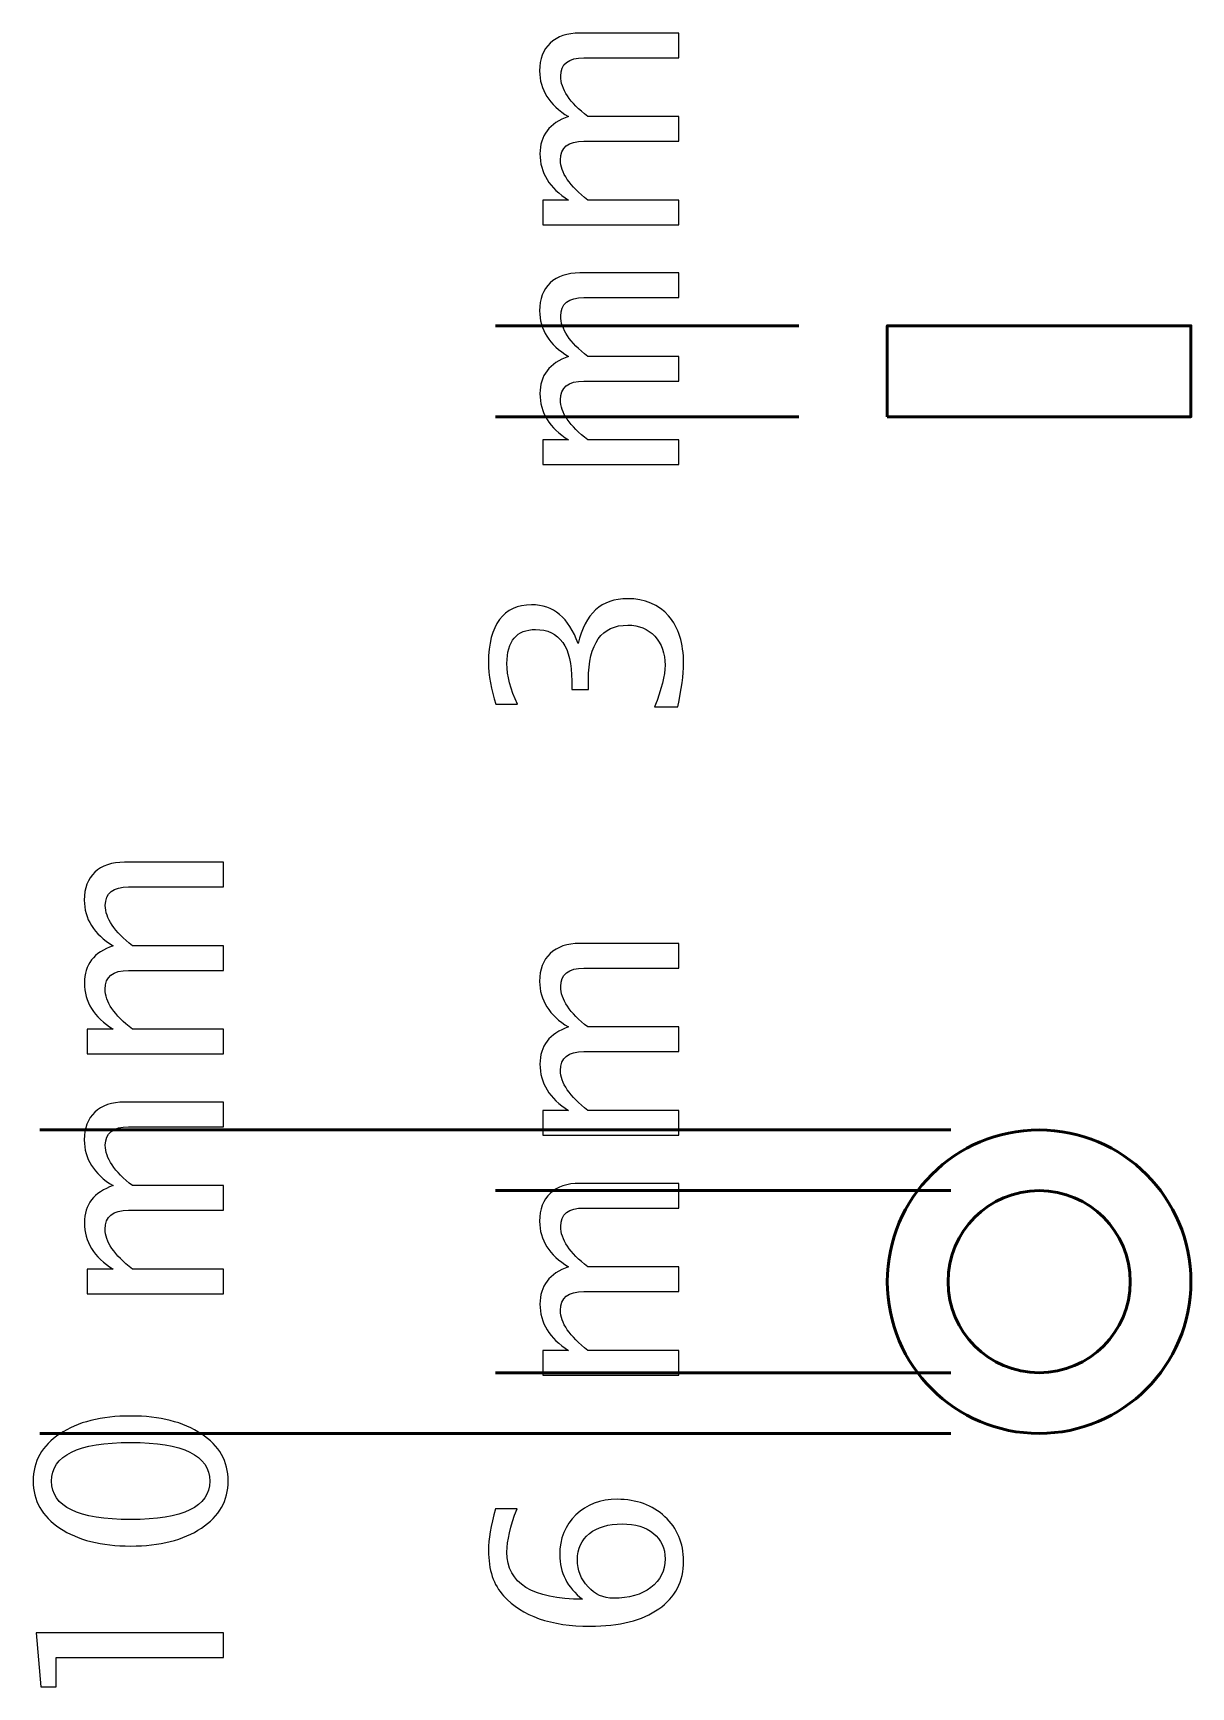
# Model space of a CAD drawing. Header units: centimetres. Extents: x -12.3 to 12.3, y -1.3 to 14.1.
# Drawn here: x -3.31 to 0.5, y -1.34 to 4.11 of the extents above; entities that cross this region are included whole.
import ezdxf

# ---------------------------------------------------------------- set-up
doc = ezdxf.new("R2010")
doc.units = ezdxf.units.CM
doc.header["$MEASUREMENT"] = 0
doc.layers.add('Layer 1', color=7, linetype='Continuous')

msp = doc.modelspace()

# ---------------------------------------------------------------- linework, layer by layer
at = {"layer": 'Layer 1', "lineweight": 53}
msp.add_lwpolyline([(-0.50002, 2.85002), (0.49998, 2.85002), (0.49998, 3.15002), (-0.50002, 3.15002), (-0.50002, 2.85002)], close=True, dxfattribs=at)
for major_axis in [(0, 0.5), (0, 0.3)]:
    msp.add_ellipse((0, 0), major_axis=major_axis, ratio=1, dxfattribs=at)
at = {"layer": 'Layer 1'}
for points, knots in [([(-1.18631, 3.4829), (-1.18631, 3.4829), (-1.63505, 3.4829), (-1.63505, 3.4829), (-1.63505, 3.4829), (-1.63505, 3.4829), (-1.63505, 3.56418), (-1.63505, 3.56418), (-1.63505, 3.56418), (-1.63505, 3.56418), (-1.55024, 3.56418), (-1.55024, 3.56418), (-1.55024, 3.56418), (-1.61303, 3.60383), (-1.64436, 3.65463), (-1.64436, 3.71686), (-1.64436, 3.71686), (-1.64436, 3.77684), (-1.61303, 3.81762), (-1.55024, 3.83935), (-1.55024, 3.83935), (-1.6136, 3.87787), (-1.64521, 3.92811), (-1.64521, 3.98977), (-1.64521, 3.98977), (-1.64521, 4.02914), (-1.63363, 4.05976), (-1.61035, 4.08164), (-1.61035, 4.08164), (-1.58707, 4.10351), (-1.55447, 4.11452), (-1.51256, 4.11452), (-1.51256, 4.11452), (-1.51256, 4.11452), (-1.18631, 4.11452), (-1.18631, 4.11452), (-1.18631, 4.11452), (-1.18631, 4.11452), (-1.18631, 4.03324), (-1.18631, 4.03324), (-1.18631, 4.03324), (-1.18631, 4.03324), (-1.49915, 4.03324), (-1.49915, 4.03324), (-1.49915, 4.03324), (-1.55024, 4.03324), (-1.57578, 4.01292), (-1.57578, 3.97228), (-1.57578, 3.97228), (-1.57578, 3.93008), (-1.546, 3.88577), (-1.48631, 3.83935), (-1.48631, 3.83935), (-1.48631, 3.83935), (-1.18631, 3.83935), (-1.18631, 3.83935), (-1.18631, 3.83935), (-1.18631, 3.83935), (-1.18631, 3.75807), (-1.18631, 3.75807), (-1.18631, 3.75807), (-1.18631, 3.75807), (-1.49944, 3.75807), (-1.49944, 3.75807), (-1.49944, 3.75807), (-1.55094, 3.75807), (-1.57662, 3.73747), (-1.57662, 3.69612), (-1.57662, 3.69612), (-1.57662, 3.65506), (-1.54671, 3.61103), (-1.48674, 3.56418), (-1.48674, 3.56418), (-1.48674, 3.56418), (-1.18631, 3.56418), (-1.18631, 3.56418), (-1.18631, 3.56418), (-1.18631, 3.56418), (-1.18631, 3.4829), (-1.18631, 3.4829)], [0, 0, 0, 0, 0.047619, 0.047619, 0.047619, 0.047619, 0.0952381, 0.0952381, 0.0952381, 0.0952381, 0.1428571, 0.1428571, 0.1428571, 0.1428571, 0.1904762, 0.1904762, 0.1904762, 0.1904762, 0.2380952, 0.2380952, 0.2380952, 0.2380952, 0.2857143, 0.2857143, 0.2857143, 0.2857143, 0.3333333, 0.3333333, 0.3333333, 0.3333333, 0.3809524, 0.3809524, 0.3809524, 0.3809524, 0.4285714, 0.4285714, 0.4285714, 0.4285714, 0.4761905, 0.4761905, 0.4761905, 0.4761905, 0.5238095, 0.5238095, 0.5238095, 0.5238095, 0.5714286, 0.5714286, 0.5714286, 0.5714286, 0.6190476, 0.6190476, 0.6190476, 0.6190476, 0.6666667, 0.6666667, 0.6666667, 0.6666667, 0.7142857, 0.7142857, 0.7142857, 0.7142857, 0.7619048, 0.7619048, 0.7619048, 0.7619048, 0.8095238, 0.8095238, 0.8095238, 0.8095238, 0.8571429, 0.8571429, 0.8571429, 0.8571429, 0.9047619, 0.9047619, 0.9047619, 0.9047619, 1, 1, 1, 1]), ([(-1.18631, 2.69239), (-1.18631, 2.69239), (-1.63505, 2.69239), (-1.63505, 2.69239), (-1.63505, 2.69239), (-1.63505, 2.69239), (-1.63505, 2.77367), (-1.63505, 2.77367), (-1.63505, 2.77367), (-1.63505, 2.77367), (-1.55024, 2.77367), (-1.55024, 2.77367), (-1.55024, 2.77367), (-1.61303, 2.81332), (-1.64436, 2.86412), (-1.64436, 2.92635), (-1.64436, 2.92635), (-1.64436, 2.98633), (-1.61303, 3.02711), (-1.55024, 3.04884), (-1.55024, 3.04884), (-1.6136, 3.08736), (-1.64521, 3.1376), (-1.64521, 3.19926), (-1.64521, 3.19926), (-1.64521, 3.23863), (-1.63363, 3.26925), (-1.61035, 3.29113), (-1.61035, 3.29113), (-1.58707, 3.313), (-1.55447, 3.32401), (-1.51256, 3.32401), (-1.51256, 3.32401), (-1.51256, 3.32401), (-1.18631, 3.32401), (-1.18631, 3.32401), (-1.18631, 3.32401), (-1.18631, 3.32401), (-1.18631, 3.24273), (-1.18631, 3.24273), (-1.18631, 3.24273), (-1.18631, 3.24273), (-1.49915, 3.24273), (-1.49915, 3.24273), (-1.49915, 3.24273), (-1.55024, 3.24273), (-1.57578, 3.22241), (-1.57578, 3.18177), (-1.57578, 3.18177), (-1.57578, 3.13957), (-1.546, 3.09526), (-1.48631, 3.04884), (-1.48631, 3.04884), (-1.48631, 3.04884), (-1.18631, 3.04884), (-1.18631, 3.04884), (-1.18631, 3.04884), (-1.18631, 3.04884), (-1.18631, 2.96756), (-1.18631, 2.96756), (-1.18631, 2.96756), (-1.18631, 2.96756), (-1.49944, 2.96756), (-1.49944, 2.96756), (-1.49944, 2.96756), (-1.55094, 2.96756), (-1.57662, 2.94696), (-1.57662, 2.90561), (-1.57662, 2.90561), (-1.57662, 2.86455), (-1.54671, 2.82052), (-1.48674, 2.77367), (-1.48674, 2.77367), (-1.48674, 2.77367), (-1.18631, 2.77367), (-1.18631, 2.77367), (-1.18631, 2.77367), (-1.18631, 2.77367), (-1.18631, 2.69239), (-1.18631, 2.69239)], [0, 0, 0, 0, 0.047619, 0.047619, 0.047619, 0.047619, 0.0952381, 0.0952381, 0.0952381, 0.0952381, 0.1428571, 0.1428571, 0.1428571, 0.1428571, 0.1904762, 0.1904762, 0.1904762, 0.1904762, 0.2380952, 0.2380952, 0.2380952, 0.2380952, 0.2857143, 0.2857143, 0.2857143, 0.2857143, 0.3333333, 0.3333333, 0.3333333, 0.3333333, 0.3809524, 0.3809524, 0.3809524, 0.3809524, 0.4285714, 0.4285714, 0.4285714, 0.4285714, 0.4761905, 0.4761905, 0.4761905, 0.4761905, 0.5238095, 0.5238095, 0.5238095, 0.5238095, 0.5714286, 0.5714286, 0.5714286, 0.5714286, 0.6190476, 0.6190476, 0.6190476, 0.6190476, 0.6666667, 0.6666667, 0.6666667, 0.6666667, 0.7142857, 0.7142857, 0.7142857, 0.7142857, 0.7619048, 0.7619048, 0.7619048, 0.7619048, 0.8095238, 0.8095238, 0.8095238, 0.8095238, 0.8571429, 0.8571429, 0.8571429, 0.8571429, 0.9047619, 0.9047619, 0.9047619, 0.9047619, 1, 1, 1, 1]), ([(-1.19054, 1.89426), (-1.19054, 1.89426), (-1.26674, 1.89426), (-1.26674, 1.89426), (-1.26674, 1.89426), (-1.2436, 1.9524), (-1.23203, 1.99798), (-1.23203, 2.03142), (-1.23203, 2.03142), (-1.23203, 2.07079), (-1.24332, 2.10254), (-1.26604, 2.12695), (-1.26604, 2.12695), (-1.28876, 2.15137), (-1.31839, 2.1635), (-1.3548, 2.1635), (-1.3548, 2.1635), (-1.44116, 2.1635), (-1.48434, 2.10339), (-1.48434, 1.98316), (-1.48434, 1.98316), (-1.48434, 1.98316), (-1.48434, 1.95099), (-1.48434, 1.95099), (-1.48434, 1.95099), (-1.48434, 1.95099), (-1.53895, 1.95099), (-1.53895, 1.95099), (-1.53895, 1.95099), (-1.53895, 1.95099), (-1.53937, 1.97949), (-1.53937, 1.97949), (-1.53937, 1.97949), (-1.53937, 2.09252), (-1.57916, 2.14911), (-1.65889, 2.14911), (-1.65889, 2.14911), (-1.72141, 2.14911), (-1.75273, 2.11157), (-1.75273, 2.03664), (-1.75273, 2.03664), (-1.75273, 1.99643), (-1.74116, 1.95183), (-1.71802, 1.90273), (-1.71802, 1.90273), (-1.71802, 1.90273), (-1.78914, 1.90273), (-1.78914, 1.90273), (-1.78914, 1.90273), (-1.80551, 1.95085), (-1.81369, 1.99727), (-1.81369, 2.04186), (-1.81369, 2.04186), (-1.81369, 2.10254), (-1.80156, 2.14925), (-1.77729, 2.1817), (-1.77729, 2.1817), (-1.75316, 2.21416), (-1.71802, 2.23039), (-1.67202, 2.23039), (-1.67202, 2.23039), (-1.60019, 2.23039), (-1.54897, 2.18791), (-1.51849, 2.10282), (-1.51849, 2.10282), (-1.49549, 2.20146), (-1.44144, 2.25071), (-1.35607, 2.25071), (-1.35607, 2.25071), (-1.29849, 2.25071), (-1.2532, 2.23166), (-1.22032, 2.1937), (-1.22032, 2.1937), (-1.18744, 2.15574), (-1.17107, 2.10353), (-1.17107, 2.03721), (-1.17107, 2.03721), (-1.17107, 1.99939), (-1.17756, 1.95183), (-1.19054, 1.89426)], [0, 0, 0, 0, 0.047619, 0.047619, 0.047619, 0.047619, 0.0952381, 0.0952381, 0.0952381, 0.0952381, 0.1428571, 0.1428571, 0.1428571, 0.1428571, 0.1904762, 0.1904762, 0.1904762, 0.1904762, 0.2380952, 0.2380952, 0.2380952, 0.2380952, 0.2857143, 0.2857143, 0.2857143, 0.2857143, 0.3333333, 0.3333333, 0.3333333, 0.3333333, 0.3809524, 0.3809524, 0.3809524, 0.3809524, 0.4285714, 0.4285714, 0.4285714, 0.4285714, 0.4761905, 0.4761905, 0.4761905, 0.4761905, 0.5238095, 0.5238095, 0.5238095, 0.5238095, 0.5714286, 0.5714286, 0.5714286, 0.5714286, 0.6190476, 0.6190476, 0.6190476, 0.6190476, 0.6666667, 0.6666667, 0.6666667, 0.6666667, 0.7142857, 0.7142857, 0.7142857, 0.7142857, 0.7619048, 0.7619048, 0.7619048, 0.7619048, 0.8095238, 0.8095238, 0.8095238, 0.8095238, 0.8571429, 0.8571429, 0.8571429, 0.8571429, 0.9047619, 0.9047619, 0.9047619, 0.9047619, 1, 1, 1, 1]), ([(-2.68631, 0.75057), (-2.68631, 0.75057), (-3.13505, 0.75057), (-3.13505, 0.75057), (-3.13505, 0.75057), (-3.13505, 0.75057), (-3.13505, 0.83185), (-3.13505, 0.83185), (-3.13505, 0.83185), (-3.13505, 0.83185), (-3.05024, 0.83185), (-3.05024, 0.83185), (-3.05024, 0.83185), (-3.11303, 0.8715), (-3.14436, 0.9223), (-3.14436, 0.98453), (-3.14436, 0.98453), (-3.14436, 1.04451), (-3.11303, 1.08529), (-3.05024, 1.10702), (-3.05024, 1.10702), (-3.1136, 1.14554), (-3.14521, 1.19578), (-3.14521, 1.25744), (-3.14521, 1.25744), (-3.14521, 1.29681), (-3.13363, 1.32743), (-3.11035, 1.34931), (-3.11035, 1.34931), (-3.08707, 1.37118), (-3.05447, 1.38219), (-3.01256, 1.38219), (-3.01256, 1.38219), (-3.01256, 1.38219), (-2.68631, 1.38219), (-2.68631, 1.38219), (-2.68631, 1.38219), (-2.68631, 1.38219), (-2.68631, 1.30091), (-2.68631, 1.30091), (-2.68631, 1.30091), (-2.68631, 1.30091), (-2.99915, 1.30091), (-2.99915, 1.30091), (-2.99915, 1.30091), (-3.05024, 1.30091), (-3.07578, 1.28059), (-3.07578, 1.23995), (-3.07578, 1.23995), (-3.07578, 1.19775), (-3.046, 1.15344), (-2.98631, 1.10702), (-2.98631, 1.10702), (-2.98631, 1.10702), (-2.68631, 1.10702), (-2.68631, 1.10702), (-2.68631, 1.10702), (-2.68631, 1.10702), (-2.68631, 1.02574), (-2.68631, 1.02574), (-2.68631, 1.02574), (-2.68631, 1.02574), (-2.99944, 1.02574), (-2.99944, 1.02574), (-2.99944, 1.02574), (-3.05094, 1.02574), (-3.07662, 1.00514), (-3.07662, 0.96379), (-3.07662, 0.96379), (-3.07662, 0.92273), (-3.04671, 0.8787), (-2.98674, 0.83185), (-2.98674, 0.83185), (-2.98674, 0.83185), (-2.68631, 0.83185), (-2.68631, 0.83185), (-2.68631, 0.83185), (-2.68631, 0.83185), (-2.68631, 0.75057), (-2.68631, 0.75057)], [0, 0, 0, 0, 0.047619, 0.047619, 0.047619, 0.047619, 0.0952381, 0.0952381, 0.0952381, 0.0952381, 0.1428571, 0.1428571, 0.1428571, 0.1428571, 0.1904762, 0.1904762, 0.1904762, 0.1904762, 0.2380952, 0.2380952, 0.2380952, 0.2380952, 0.2857143, 0.2857143, 0.2857143, 0.2857143, 0.3333333, 0.3333333, 0.3333333, 0.3333333, 0.3809524, 0.3809524, 0.3809524, 0.3809524, 0.4285714, 0.4285714, 0.4285714, 0.4285714, 0.4761905, 0.4761905, 0.4761905, 0.4761905, 0.5238095, 0.5238095, 0.5238095, 0.5238095, 0.5714286, 0.5714286, 0.5714286, 0.5714286, 0.6190476, 0.6190476, 0.6190476, 0.6190476, 0.6666667, 0.6666667, 0.6666667, 0.6666667, 0.7142857, 0.7142857, 0.7142857, 0.7142857, 0.7619048, 0.7619048, 0.7619048, 0.7619048, 0.8095238, 0.8095238, 0.8095238, 0.8095238, 0.8571429, 0.8571429, 0.8571429, 0.8571429, 0.9047619, 0.9047619, 0.9047619, 0.9047619, 1, 1, 1, 1]), ([(-1.18631, 0.48288), (-1.18631, 0.48288), (-1.63505, 0.48288), (-1.63505, 0.48288), (-1.63505, 0.48288), (-1.63505, 0.48288), (-1.63505, 0.56416), (-1.63505, 0.56416), (-1.63505, 0.56416), (-1.63505, 0.56416), (-1.55024, 0.56416), (-1.55024, 0.56416), (-1.55024, 0.56416), (-1.61303, 0.60381), (-1.64436, 0.65461), (-1.64436, 0.71684), (-1.64436, 0.71684), (-1.64436, 0.77682), (-1.61303, 0.8176), (-1.55024, 0.83933), (-1.55024, 0.83933), (-1.6136, 0.87785), (-1.64521, 0.92809), (-1.64521, 0.98975), (-1.64521, 0.98975), (-1.64521, 1.02912), (-1.63363, 1.05974), (-1.61035, 1.08162), (-1.61035, 1.08162), (-1.58707, 1.10349), (-1.55447, 1.1145), (-1.51256, 1.1145), (-1.51256, 1.1145), (-1.51256, 1.1145), (-1.18631, 1.1145), (-1.18631, 1.1145), (-1.18631, 1.1145), (-1.18631, 1.1145), (-1.18631, 1.03322), (-1.18631, 1.03322), (-1.18631, 1.03322), (-1.18631, 1.03322), (-1.49915, 1.03322), (-1.49915, 1.03322), (-1.49915, 1.03322), (-1.55024, 1.03322), (-1.57578, 1.0129), (-1.57578, 0.97226), (-1.57578, 0.97226), (-1.57578, 0.93006), (-1.546, 0.88575), (-1.48631, 0.83933), (-1.48631, 0.83933), (-1.48631, 0.83933), (-1.18631, 0.83933), (-1.18631, 0.83933), (-1.18631, 0.83933), (-1.18631, 0.83933), (-1.18631, 0.75805), (-1.18631, 0.75805), (-1.18631, 0.75805), (-1.18631, 0.75805), (-1.49944, 0.75805), (-1.49944, 0.75805), (-1.49944, 0.75805), (-1.55094, 0.75805), (-1.57662, 0.73745), (-1.57662, 0.6961), (-1.57662, 0.6961), (-1.57662, 0.65504), (-1.54671, 0.61101), (-1.48674, 0.56416), (-1.48674, 0.56416), (-1.48674, 0.56416), (-1.18631, 0.56416), (-1.18631, 0.56416), (-1.18631, 0.56416), (-1.18631, 0.56416), (-1.18631, 0.48288), (-1.18631, 0.48288)], [0, 0, 0, 0, 0.047619, 0.047619, 0.047619, 0.047619, 0.0952381, 0.0952381, 0.0952381, 0.0952381, 0.1428571, 0.1428571, 0.1428571, 0.1428571, 0.1904762, 0.1904762, 0.1904762, 0.1904762, 0.2380952, 0.2380952, 0.2380952, 0.2380952, 0.2857143, 0.2857143, 0.2857143, 0.2857143, 0.3333333, 0.3333333, 0.3333333, 0.3333333, 0.3809524, 0.3809524, 0.3809524, 0.3809524, 0.4285714, 0.4285714, 0.4285714, 0.4285714, 0.4761905, 0.4761905, 0.4761905, 0.4761905, 0.5238095, 0.5238095, 0.5238095, 0.5238095, 0.5714286, 0.5714286, 0.5714286, 0.5714286, 0.6190476, 0.6190476, 0.6190476, 0.6190476, 0.6666667, 0.6666667, 0.6666667, 0.6666667, 0.7142857, 0.7142857, 0.7142857, 0.7142857, 0.7619048, 0.7619048, 0.7619048, 0.7619048, 0.8095238, 0.8095238, 0.8095238, 0.8095238, 0.8571429, 0.8571429, 0.8571429, 0.8571429, 0.9047619, 0.9047619, 0.9047619, 0.9047619, 1, 1, 1, 1]), ([(-2.68631, -0.03994), (-2.68631, -0.03994), (-3.13505, -0.03994), (-3.13505, -0.03994), (-3.13505, -0.03994), (-3.13505, -0.03994), (-3.13505, 0.04134), (-3.13505, 0.04134), (-3.13505, 0.04134), (-3.13505, 0.04134), (-3.05024, 0.04134), (-3.05024, 0.04134), (-3.05024, 0.04134), (-3.11303, 0.08099), (-3.14436, 0.13179), (-3.14436, 0.19402), (-3.14436, 0.19402), (-3.14436, 0.254), (-3.11303, 0.29478), (-3.05024, 0.31651), (-3.05024, 0.31651), (-3.1136, 0.35503), (-3.14521, 0.40527), (-3.14521, 0.46693), (-3.14521, 0.46693), (-3.14521, 0.5063), (-3.13363, 0.53692), (-3.11035, 0.5588), (-3.11035, 0.5588), (-3.08707, 0.58067), (-3.05447, 0.59168), (-3.01256, 0.59168), (-3.01256, 0.59168), (-3.01256, 0.59168), (-2.68631, 0.59168), (-2.68631, 0.59168), (-2.68631, 0.59168), (-2.68631, 0.59168), (-2.68631, 0.5104), (-2.68631, 0.5104), (-2.68631, 0.5104), (-2.68631, 0.5104), (-2.99915, 0.5104), (-2.99915, 0.5104), (-2.99915, 0.5104), (-3.05024, 0.5104), (-3.07578, 0.49008), (-3.07578, 0.44944), (-3.07578, 0.44944), (-3.07578, 0.40724), (-3.046, 0.36293), (-2.98631, 0.31651), (-2.98631, 0.31651), (-2.98631, 0.31651), (-2.68631, 0.31651), (-2.68631, 0.31651), (-2.68631, 0.31651), (-2.68631, 0.31651), (-2.68631, 0.23523), (-2.68631, 0.23523), (-2.68631, 0.23523), (-2.68631, 0.23523), (-2.99944, 0.23523), (-2.99944, 0.23523), (-2.99944, 0.23523), (-3.05094, 0.23523), (-3.07662, 0.21463), (-3.07662, 0.17328), (-3.07662, 0.17328), (-3.07662, 0.13222), (-3.04671, 0.08819), (-2.98674, 0.04134), (-2.98674, 0.04134), (-2.98674, 0.04134), (-2.68631, 0.04134), (-2.68631, 0.04134), (-2.68631, 0.04134), (-2.68631, 0.04134), (-2.68631, -0.03994), (-2.68631, -0.03994)], [0, 0, 0, 0, 0.047619, 0.047619, 0.047619, 0.047619, 0.0952381, 0.0952381, 0.0952381, 0.0952381, 0.1428571, 0.1428571, 0.1428571, 0.1428571, 0.1904762, 0.1904762, 0.1904762, 0.1904762, 0.2380952, 0.2380952, 0.2380952, 0.2380952, 0.2857143, 0.2857143, 0.2857143, 0.2857143, 0.3333333, 0.3333333, 0.3333333, 0.3333333, 0.3809524, 0.3809524, 0.3809524, 0.3809524, 0.4285714, 0.4285714, 0.4285714, 0.4285714, 0.4761905, 0.4761905, 0.4761905, 0.4761905, 0.5238095, 0.5238095, 0.5238095, 0.5238095, 0.5714286, 0.5714286, 0.5714286, 0.5714286, 0.6190476, 0.6190476, 0.6190476, 0.6190476, 0.6666667, 0.6666667, 0.6666667, 0.6666667, 0.7142857, 0.7142857, 0.7142857, 0.7142857, 0.7619048, 0.7619048, 0.7619048, 0.7619048, 0.8095238, 0.8095238, 0.8095238, 0.8095238, 0.8571429, 0.8571429, 0.8571429, 0.8571429, 0.9047619, 0.9047619, 0.9047619, 0.9047619, 1, 1, 1, 1]), ([(-1.18631, -0.30763), (-1.18631, -0.30763), (-1.63505, -0.30763), (-1.63505, -0.30763), (-1.63505, -0.30763), (-1.63505, -0.30763), (-1.63505, -0.22635), (-1.63505, -0.22635), (-1.63505, -0.22635), (-1.63505, -0.22635), (-1.55024, -0.22635), (-1.55024, -0.22635), (-1.55024, -0.22635), (-1.61303, -0.1867), (-1.64436, -0.1359), (-1.64436, -0.07367), (-1.64436, -0.07367), (-1.64436, -0.01369), (-1.61303, 0.02709), (-1.55024, 0.04882), (-1.55024, 0.04882), (-1.6136, 0.08734), (-1.64521, 0.13758), (-1.64521, 0.19924), (-1.64521, 0.19924), (-1.64521, 0.23861), (-1.63363, 0.26923), (-1.61035, 0.29111), (-1.61035, 0.29111), (-1.58707, 0.31298), (-1.55447, 0.32399), (-1.51256, 0.32399), (-1.51256, 0.32399), (-1.51256, 0.32399), (-1.18631, 0.32399), (-1.18631, 0.32399), (-1.18631, 0.32399), (-1.18631, 0.32399), (-1.18631, 0.24271), (-1.18631, 0.24271), (-1.18631, 0.24271), (-1.18631, 0.24271), (-1.49915, 0.24271), (-1.49915, 0.24271), (-1.49915, 0.24271), (-1.55024, 0.24271), (-1.57578, 0.22239), (-1.57578, 0.18175), (-1.57578, 0.18175), (-1.57578, 0.13955), (-1.546, 0.09524), (-1.48631, 0.04882), (-1.48631, 0.04882), (-1.48631, 0.04882), (-1.18631, 0.04882), (-1.18631, 0.04882), (-1.18631, 0.04882), (-1.18631, 0.04882), (-1.18631, -0.03246), (-1.18631, -0.03246), (-1.18631, -0.03246), (-1.18631, -0.03246), (-1.49944, -0.03246), (-1.49944, -0.03246), (-1.49944, -0.03246), (-1.55094, -0.03246), (-1.57662, -0.05306), (-1.57662, -0.09441), (-1.57662, -0.09441), (-1.57662, -0.13547), (-1.54671, -0.1795), (-1.48674, -0.22635), (-1.48674, -0.22635), (-1.48674, -0.22635), (-1.18631, -0.22635), (-1.18631, -0.22635), (-1.18631, -0.22635), (-1.18631, -0.22635), (-1.18631, -0.30763), (-1.18631, -0.30763)], [0, 0, 0, 0, 0.047619, 0.047619, 0.047619, 0.047619, 0.0952381, 0.0952381, 0.0952381, 0.0952381, 0.1428571, 0.1428571, 0.1428571, 0.1428571, 0.1904762, 0.1904762, 0.1904762, 0.1904762, 0.2380952, 0.2380952, 0.2380952, 0.2380952, 0.2857143, 0.2857143, 0.2857143, 0.2857143, 0.3333333, 0.3333333, 0.3333333, 0.3333333, 0.3809524, 0.3809524, 0.3809524, 0.3809524, 0.4285714, 0.4285714, 0.4285714, 0.4285714, 0.4761905, 0.4761905, 0.4761905, 0.4761905, 0.5238095, 0.5238095, 0.5238095, 0.5238095, 0.5714286, 0.5714286, 0.5714286, 0.5714286, 0.6190476, 0.6190476, 0.6190476, 0.6190476, 0.6666667, 0.6666667, 0.6666667, 0.6666667, 0.7142857, 0.7142857, 0.7142857, 0.7142857, 0.7619048, 0.7619048, 0.7619048, 0.7619048, 0.8095238, 0.8095238, 0.8095238, 0.8095238, 0.8571429, 0.8571429, 0.8571429, 0.8571429, 0.9047619, 0.9047619, 0.9047619, 0.9047619, 1, 1, 1, 1]), ([(-2.67107, -0.65688), (-2.67107, -0.72109), (-2.70056, -0.77288), (-2.75941, -0.81211), (-2.75941, -0.81211), (-2.81825, -0.85148), (-2.89586, -0.87109), (-2.99238, -0.87109), (-2.99238, -0.87109), (-3.0889, -0.87109), (-3.16651, -0.85148), (-3.22536, -0.81211), (-3.22536, -0.81211), (-3.2842, -0.77288), (-3.31369, -0.72109), (-3.31369, -0.65688), (-3.31369, -0.65688), (-3.31369, -0.59239), (-3.28434, -0.54061), (-3.22564, -0.50138), (-3.22564, -0.50138), (-3.16694, -0.46229), (-3.08918, -0.44267), (-2.99238, -0.44267), (-2.99238, -0.44267), (-2.89586, -0.44267), (-2.81825, -0.46229), (-2.75941, -0.50138), (-2.75941, -0.50138), (-2.70056, -0.54061), (-2.67107, -0.59239), (-2.67107, -0.65688)], [0, 0, 0, 0, 0.1111111, 0.1111111, 0.1111111, 0.1111111, 0.2222222, 0.2222222, 0.2222222, 0.2222222, 0.3333333, 0.3333333, 0.3333333, 0.3333333, 0.4444444, 0.4444444, 0.4444444, 0.4444444, 0.5555556, 0.5555556, 0.5555556, 0.5555556, 0.6666667, 0.6666667, 0.6666667, 0.6666667, 0.7777778, 0.7777778, 0.7777778, 0.7777778, 1, 1, 1, 1]), ([(-2.73203, -0.65702), (-2.73203, -0.57222), (-2.81881, -0.52988), (-2.99238, -0.52988), (-2.99238, -0.52988), (-3.16595, -0.52988), (-3.25273, -0.57222), (-3.25273, -0.65702), (-3.25273, -0.65702), (-3.25273, -0.74155), (-3.16595, -0.78388), (-2.99238, -0.78388), (-2.99238, -0.78388), (-2.81881, -0.78388), (-2.73203, -0.74155), (-2.73203, -0.65702)], [0, 0, 0, 0, 0.2, 0.2, 0.2, 0.2, 0.4, 0.4, 0.4, 0.4, 0.6, 0.6, 0.6, 0.6, 1, 1, 1, 1]), ([(-1.50353, -1.04649), (-1.55391, -1.00755), (-1.57916, -0.95858), (-1.57916, -0.8996), (-1.57916, -0.8996), (-1.57916, -0.84611), (-1.56138, -0.80237), (-1.52597, -0.76822), (-1.52597, -0.76822), (-1.49055, -0.73421), (-1.44525, -0.71714), (-1.38979, -0.71714), (-1.38979, -0.71714), (-1.32615, -0.71714), (-1.2738, -0.73619), (-1.23274, -0.77443), (-1.23274, -0.77443), (-1.19167, -0.81267), (-1.17107, -0.86121), (-1.17107, -0.92034), (-1.17107, -0.92034), (-1.17107, -0.98751), (-1.1983, -1.04028), (-1.25263, -1.07824), (-1.25263, -1.07824), (-1.3071, -1.11634), (-1.38231, -1.13539), (-1.47855, -1.13539), (-1.47855, -1.13539), (-1.60809, -1.13539), (-1.70306, -1.10209), (-1.76374, -1.03563), (-1.76374, -1.03563), (-1.79704, -0.9995), (-1.81369, -0.94955), (-1.81369, -0.88591), (-1.81369, -0.88591), (-1.81369, -0.84894), (-1.80607, -0.80308), (-1.79083, -0.74846), (-1.79083, -0.74846), (-1.79083, -0.74846), (-1.71971, -0.74846), (-1.71971, -0.74846), (-1.71971, -0.74846), (-1.74173, -0.80618), (-1.75273, -0.85359), (-1.75273, -0.89085), (-1.75273, -0.89085), (-1.75273, -0.99456), (-1.66962, -1.04649), (-1.50353, -1.04649)], [0, 0, 0, 0, 0.0714286, 0.0714286, 0.0714286, 0.0714286, 0.1428571, 0.1428571, 0.1428571, 0.1428571, 0.2142857, 0.2142857, 0.2142857, 0.2142857, 0.2857143, 0.2857143, 0.2857143, 0.2857143, 0.3571429, 0.3571429, 0.3571429, 0.3571429, 0.4285714, 0.4285714, 0.4285714, 0.4285714, 0.5, 0.5, 0.5, 0.5, 0.5714286, 0.5714286, 0.5714286, 0.5714286, 0.6428571, 0.6428571, 0.6428571, 0.6428571, 0.7142857, 0.7142857, 0.7142857, 0.7142857, 0.7857143, 0.7857143, 0.7857143, 0.7857143, 0.8571429, 0.8571429, 0.8571429, 0.8571429, 1, 1, 1, 1]), ([(-1.37371, -0.79842), (-1.419, -0.79842), (-1.45485, -0.80886), (-1.48123, -0.82989), (-1.48123, -0.82989), (-1.50762, -0.85091), (-1.52074, -0.8797), (-1.52074, -0.91625), (-1.52074, -0.91625), (-1.52074, -0.9511), (-1.50917, -0.98088), (-1.48589, -1.00571), (-1.48589, -1.00571), (-1.46275, -1.03069), (-1.43481, -1.04311), (-1.40221, -1.04311), (-1.40221, -1.04311), (-1.35085, -1.04311), (-1.30964, -1.03125), (-1.2786, -1.00769), (-1.2786, -1.00769), (-1.24755, -0.98398), (-1.23203, -0.95265), (-1.23203, -0.91371), (-1.23203, -0.91371), (-1.23203, -0.87829), (-1.24473, -0.85021), (-1.27013, -0.82946), (-1.27013, -0.82946), (-1.29553, -0.80872), (-1.3301, -0.79842), (-1.37371, -0.79842)], [0, 0, 0, 0, 0.1111111, 0.1111111, 0.1111111, 0.1111111, 0.2222222, 0.2222222, 0.2222222, 0.2222222, 0.3333333, 0.3333333, 0.3333333, 0.3333333, 0.4444444, 0.4444444, 0.4444444, 0.4444444, 0.5555556, 0.5555556, 0.5555556, 0.5555556, 0.6666667, 0.6666667, 0.6666667, 0.6666667, 0.7777778, 0.7777778, 0.7777778, 0.7777778, 1, 1, 1, 1]), ([(-2.68631, -1.23798), (-2.68631, -1.23798), (-3.23749, -1.23798), (-3.23749, -1.23798), (-3.23749, -1.23798), (-3.23749, -1.23798), (-3.23749, -1.33535), (-3.23749, -1.33535), (-3.23749, -1.33535), (-3.23749, -1.33535), (-3.28829, -1.33535), (-3.28829, -1.33535), (-3.28829, -1.33535), (-3.28829, -1.33535), (-3.30353, -1.1567), (-3.30353, -1.1567), (-3.30353, -1.1567), (-3.30353, -1.1567), (-2.68631, -1.1567), (-2.68631, -1.1567), (-2.68631, -1.1567), (-2.68631, -1.1567), (-2.68631, -1.23798), (-2.68631, -1.23798)], [0, 0, 0, 0, 0.1428571, 0.1428571, 0.1428571, 0.1428571, 0.2857143, 0.2857143, 0.2857143, 0.2857143, 0.4285714, 0.4285714, 0.4285714, 0.4285714, 0.5714286, 0.5714286, 0.5714286, 0.5714286, 0.7142857, 0.7142857, 0.7142857, 0.7142857, 1, 1, 1, 1])]:
    msp.add_open_spline(points, degree=3, knots=knots, dxfattribs=at)
at = {"layer": 'Layer 1', "lineweight": 53}
for points in [[(-0.79108, 3.15002), (-0.79108, 3.15002), (-1.79106, 3.15002), (-1.79106, 3.15002)], [(-1.5, 3.15002), (-1.5, 3.15002), (-1.5, 3.15002), (-1.5, 3.15002)], [(-0.79108, 2.85002), (-0.79108, 2.85002), (-1.79106, 2.85002), (-1.79106, 2.85002)], [(-1.5, 2.85002), (-1.5, 2.85002), (-1.5, 2.85002), (-1.5, 2.85002)], [(-0.29106, 0.5), (-0.29106, 0.5), (-3.29106, 0.5), (-3.29106, 0.5)], [(-3, 0.5), (-3, 0.5), (-3, 0.5), (-3, 0.5)], [(-0.29106, 0.3), (-0.29106, 0.3), (-1.79106, 0.3), (-1.79106, 0.3)], [(-1.5, 0.3), (-1.5, 0.3), (-1.5, 0.3), (-1.5, 0.3)], [(-0.29106, -0.3), (-0.29106, -0.3), (-1.79106, -0.3), (-1.79106, -0.3)], [(-1.5, -0.3), (-1.5, -0.3), (-1.5, -0.3), (-1.5, -0.3)], [(-0.29106, -0.5), (-0.29106, -0.5), (-3.29106, -0.5), (-3.29106, -0.5)], [(-3, -0.5), (-3, -0.5), (-3, -0.5), (-3, -0.5)]]:
    msp.add_open_spline(points, degree=3, dxfattribs=at)

doc.saveas('drawing.dxf')
